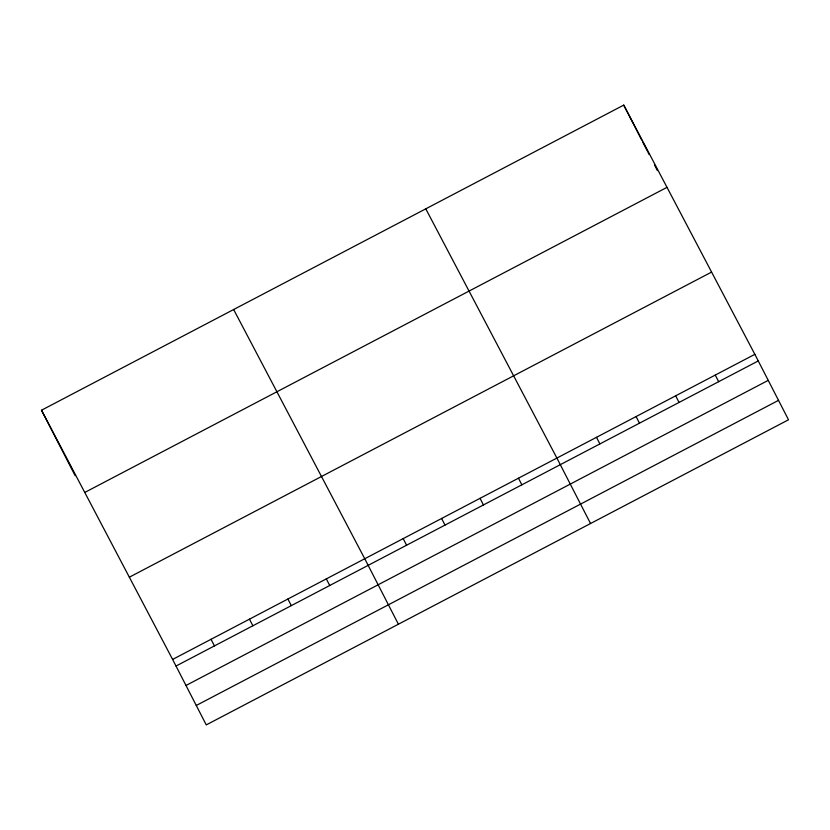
<?xml version="1.0" encoding="UTF-8"?>
<svg xmlns="http://www.w3.org/2000/svg" width="830" height="830" viewBox="0 0 830 830"><rect width="100%" height="100%" fill="white"/><g stroke="black" fill="none" stroke-linecap="round" stroke-linejoin="round"><path stroke-width="1.25" d="M41.5 410.217L623.745 105.099L754.854 354.327L788.5 419.783L206.255 724.901L172.609 659.435L41.5 410.217L75.146 475.673M84.764 492.46L667.009 187.341M129.345 577.192L711.59 272.084M172.609 659.435L754.854 354.327M176.012 666.044L758.257 360.936M185.993 685.466L768.238 380.358M196.274 705.479L778.519 400.361M425.78 208.838L556.899 458.067L590.535 523.523M233.645 309.528L364.754 558.746L398.4 624.212M623.745 105.099L641.694 140.031M642.835 142.252L647.41 151.143M647.991 152.284L649.164 154.567M654.455 164.848L657.391 170.565M715.263 375.077L718.666 381.686M675.672 395.817L679.065 402.426M636.081 416.567L639.474 423.176M596.49 437.317L599.883 443.926M518.47 478.205L521.863 484.813M480.041 498.332L483.434 504.951M441.612 518.47L445.005 525.089M403.183 538.608L406.576 545.217M326.325 578.884L329.728 585.492M287.896 599.021L291.299 605.63M249.467 619.159L252.87 625.768M211.038 639.297L214.441 645.906"/></g></svg>
